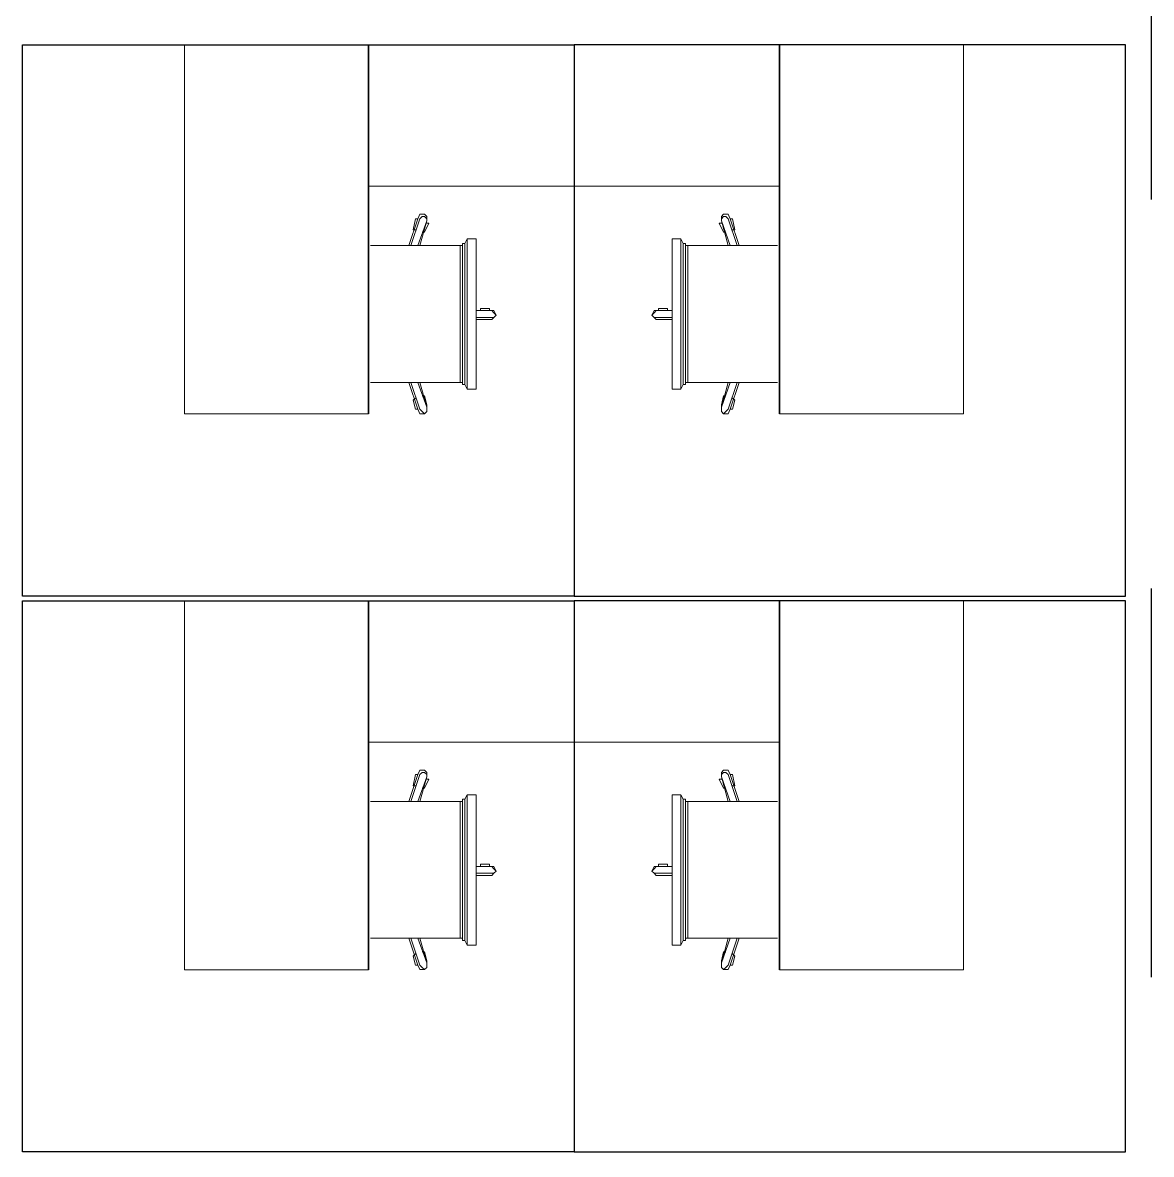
# Model space of a CAD drawing. Header units: millimetres. Extents: x 2148 to 2681, y 758 to 986.
# Drawn here: x 2606.157 to 2607.999, y 932.849 to 934.696 of the extents above; entities that cross this region are included whole.
import ezdxf

# ---------------------------------------------------------------- set-up
doc = ezdxf.new("R2010")
doc.units = ezdxf.units.MM
doc.linetypes.add('CENTER2', pattern=[28.575, 19.05, -3.175, 3.175, -3.175])
for name, color, linetype in [('at_Entity', 7, 'Continuous'), ('D', 1, 'Continuous'), ('S_GRID LINES', 252, 'Continuous')]:
    doc.layers.add(name, color=color, linetype=linetype)

msp = doc.modelspace()

# ---------------------------------------------------------------- linework, layer by layer
at = {"layer": 'at_Entity', "color": 0, "lineweight": 15}
for p, q in [((2606.4207811, 934.6601287, 0), (2607.0565577, 934.6601287, 0)), ((2606.4207811, 934.0574101, 0), (2606.4207811, 934.6601287, 0)), ((2606.4207811, 934.6601287, 0), (2607.0565577, 934.6601287, 0)), ((2606.4207811, 934.0574101, 0), (2606.4207811, 934.6601287, 0)), ((2607.6923344, 934.6601287, 0), (2607.0565577, 934.6601287, 0)), ((2607.6923344, 934.6601287, 0), (2607.0565577, 934.6601287, 0)), ((2607.6923344, 934.0574101, 0), (2607.6923344, 934.6601287, 0)), ((2607.6923344, 934.0574101, 0), (2607.6923344, 934.6601287, 0)), ((2606.7209001, 934.4295492, 0), (2607.0565577, 934.4295492, 0)), ((2606.7209001, 934.4295492, 0), (2607.0565577, 934.4295492, 0)), ((2607.3922153, 934.4295492, 0), (2607.0565577, 934.4295492, 0)), ((2607.3922153, 934.4295492, 0), (2607.0565577, 934.4295492, 0)), ((2606.7867804, 934.3323394, 0), (2606.8014204, 934.3762588, 0)), ((2606.7867804, 934.3323394, 0), (2606.8014204, 934.3762588, 0)), ((2606.8050803, 934.3762588, 0), (2606.7904403, 934.3323394, 0)), ((2606.8050803, 934.3762588, 0), (2606.7904403, 934.3323394, 0)), ((2606.7941001, 934.3579589, 0), (2606.79776, 934.3762588, 0)), ((2606.7941001, 934.3579589, 0), (2606.79776, 934.3762588, 0)), ((2606.79776, 934.3762588, 0), (2606.8014204, 934.3762588, 0)), ((2606.79776, 934.3762588, 0), (2606.8014204, 934.3762588, 0)), ((2606.8014204, 934.3762588, 0), (2606.8050803, 934.3835791, 0)), ((2606.8014204, 934.3762588, 0), (2606.8050803, 934.3835791, 0)), ((2606.8014204, 934.3323394, 0), (2606.8160604, 934.3725989, 0)), ((2606.8014204, 934.3323394, 0), (2606.8160604, 934.3725989, 0)), ((2606.8050803, 934.3835791, 0), (2606.8124, 934.3835791, 0)), ((2606.8050803, 934.3835791, 0), (2606.8124, 934.3835791, 0)), ((2606.8087401, 934.3799192, 0), (2606.8050803, 934.3762588, 0)), ((2606.8087401, 934.3799192, 0), (2606.8050803, 934.3762588, 0)), ((2606.8160604, 934.3725989, 0), (2606.8050803, 934.3323394, 0)), ((2606.8160604, 934.3725989, 0), (2606.8050803, 934.3323394, 0)), ((2606.8124, 934.3799192, 0), (2606.8087401, 934.3799192, 0)), ((2606.8124, 934.3799192, 0), (2606.8087401, 934.3799192, 0)), ((2606.8124, 934.3835791, 0), (2606.8160604, 934.3799192, 0)), ((2606.8124, 934.3835791, 0), (2606.8160604, 934.3799192, 0)), ((2606.8160604, 934.3762588, 0), (2606.8124, 934.3799192, 0)), ((2606.8160604, 934.3762588, 0), (2606.8124, 934.3799192, 0)), ((2606.8160604, 934.3799192, 0), (2606.8160604, 934.3725989, 0)), ((2606.8160604, 934.3799192, 0), (2606.8160604, 934.3725989, 0)), ((2606.8160604, 934.3725989, 0), (2606.8160604, 934.3762588, 0)), ((2606.8160604, 934.3725989, 0), (2606.8160604, 934.3762588, 0)), ((2607.3007155, 934.3835791, 0), (2607.297055, 934.3799192, 0)), ((2607.3007155, 934.3835791, 0), (2607.297055, 934.3799192, 0)), ((2607.297055, 934.3799192, 0), (2607.297055, 934.3725989, 0)), ((2607.297055, 934.3762588, 0), (2607.3007155, 934.3799192, 0)), ((2607.297055, 934.3799192, 0), (2607.297055, 934.3725989, 0)), ((2607.297055, 934.3762588, 0), (2607.3007155, 934.3799192, 0)), ((2607.297055, 934.3725989, 0), (2607.297055, 934.3762588, 0)), ((2607.297055, 934.3725989, 0), (2607.297055, 934.3762588, 0)), ((2607.311695, 934.3323394, 0), (2607.297055, 934.3725989, 0)), ((2607.297055, 934.3725989, 0), (2607.3080352, 934.3323394, 0)), ((2607.311695, 934.3323394, 0), (2607.297055, 934.3725989, 0)), ((2607.297055, 934.3725989, 0), (2607.3080352, 934.3323394, 0)), ((2607.3080352, 934.3835791, 0), (2607.3007155, 934.3835791, 0)), ((2607.3080352, 934.3835791, 0), (2607.3007155, 934.3835791, 0)), ((2607.3007155, 934.3799192, 0), (2607.3043754, 934.3799192, 0)), ((2607.3007155, 934.3799192, 0), (2607.3043754, 934.3799192, 0)), ((2607.3043754, 934.3799192, 0), (2607.3080352, 934.3762588, 0)), ((2607.3043754, 934.3799192, 0), (2607.3080352, 934.3762588, 0)), ((2607.311695, 934.3762588, 0), (2607.3080352, 934.3835791, 0)), ((2607.311695, 934.3762588, 0), (2607.3080352, 934.3835791, 0)), ((2607.3080352, 934.3762588, 0), (2607.3226752, 934.3323394, 0)), ((2607.3080352, 934.3762588, 0), (2607.3226752, 934.3323394, 0)), ((2607.326335, 934.3323394, 0), (2607.311695, 934.3762588, 0)), ((2607.3153555, 934.3762588, 0), (2607.311695, 934.3762588, 0)), ((2607.326335, 934.3323394, 0), (2607.311695, 934.3762588, 0)), ((2607.3153555, 934.3762588, 0), (2607.311695, 934.3762588, 0)), ((2607.3190154, 934.3579589, 0), (2607.3153555, 934.3762588, 0)), ((2607.3190154, 934.3579589, 0), (2607.3153555, 934.3762588, 0)), ((2606.79776, 934.3579589, 0), (2606.7941001, 934.3579589, 0)), ((2606.79776, 934.3579589, 0), (2606.7941001, 934.3579589, 0)), ((2606.8124, 934.3542991, 0), (2606.8087401, 934.3542991, 0)), ((2606.8124, 934.3542991, 0), (2606.8087401, 934.3542991, 0)), ((2606.8197203, 934.3689391, 0), (2606.8124, 934.3542991, 0)), ((2606.8197203, 934.3689391, 0), (2606.8124, 934.3542991, 0)), ((2606.8160604, 934.3689391, 0), (2606.8197203, 934.3689391, 0)), ((2606.8160604, 934.3689391, 0), (2606.8197203, 934.3689391, 0)), ((2607.297055, 934.3689391, 0), (2607.2933952, 934.3689391, 0)), ((2607.2933952, 934.3689391, 0), (2607.3007155, 934.3542991, 0)), ((2607.297055, 934.3689391, 0), (2607.2933952, 934.3689391, 0)), ((2607.2933952, 934.3689391, 0), (2607.3007155, 934.3542991, 0)), ((2607.3007155, 934.3542991, 0), (2607.3043754, 934.3542991, 0)), ((2607.3007155, 934.3542991, 0), (2607.3043754, 934.3542991, 0)), ((2607.3153555, 934.3579589, 0), (2607.3190154, 934.3579589, 0)), ((2607.3153555, 934.3579589, 0), (2607.3190154, 934.3579589, 0)), ((2606.7245606, 934.3323394, 0), (2606.87096, 934.3323394, 0)), ((2606.7245606, 934.3323394, 0), (2606.87096, 934.3323394, 0)), ((2606.87096, 934.1090796, 0), (2606.87096, 934.3323394, 0)), ((2606.87096, 934.3323394, 0), (2606.8746204, 934.3323394, 0)), ((2606.87096, 934.1090796, 0), (2606.87096, 934.3323394, 0)), ((2606.87096, 934.3323394, 0), (2606.8746204, 934.3323394, 0)), ((2606.8746204, 934.1054198, 0), (2606.8746204, 934.3359993, 0)), ((2606.8746204, 934.3359993, 0), (2606.8782803, 934.3359993, 0)), ((2606.8746204, 934.1054198, 0), (2606.8746204, 934.3359993, 0)), ((2606.8746204, 934.3359993, 0), (2606.8782803, 934.3359993, 0)), ((2606.8746204, 934.3323394, 0), (2606.8746204, 934.3286789, 0)), ((2606.8746204, 934.3323394, 0), (2606.8746204, 934.3286789, 0)), ((2606.8782803, 934.3359993, 0), (2606.8819401, 934.3433189, 0)), ((2606.8782803, 934.3359993, 0), (2606.8819401, 934.3433189, 0)), ((2606.8782803, 934.1054198, 0), (2606.8782803, 934.3359993, 0)), ((2606.8782803, 934.1054198, 0), (2606.8782803, 934.3359993, 0)), ((2606.8819401, 934.3433189, 0), (2606.8856, 934.3433189, 0)), ((2606.8819401, 934.0980994, 0), (2606.8819401, 934.3433189, 0)), ((2606.8819401, 934.3433189, 0), (2606.8856, 934.3433189, 0)), ((2606.8819401, 934.0980994, 0), (2606.8819401, 934.3433189, 0)), ((2606.8856, 934.3433189, 0), (2606.8892598, 934.3433189, 0)), ((2606.8856, 934.3433189, 0), (2606.8892598, 934.3433189, 0)), ((2606.8892598, 934.3433189, 0), (2606.8965801, 934.3433189, 0)), ((2606.8892598, 934.3433189, 0), (2606.8965801, 934.3433189, 0)), ((2606.8965801, 934.3433189, 0), (2606.8965801, 934.3359993, 0)), ((2606.8965801, 934.3433189, 0), (2606.8965801, 934.3359993, 0)), ((2606.8965801, 934.3359993, 0), (2606.8965801, 934.1054198, 0)), ((2606.8965801, 934.3359993, 0), (2606.8965801, 934.1054198, 0)), ((2607.2238557, 934.3433189, 0), (2607.2165354, 934.3433189, 0)), ((2607.2165354, 934.3433189, 0), (2607.2165354, 934.3359993, 0)), ((2607.2238557, 934.3433189, 0), (2607.2165354, 934.3433189, 0)), ((2607.2165354, 934.3433189, 0), (2607.2165354, 934.3359993, 0)), ((2607.2165354, 934.3359993, 0), (2607.2165354, 934.1054198, 0)), ((2607.2165354, 934.3359993, 0), (2607.2165354, 934.1054198, 0)), ((2607.2275155, 934.3433189, 0), (2607.2238557, 934.3433189, 0)), ((2607.2275155, 934.3433189, 0), (2607.2238557, 934.3433189, 0)), ((2607.2311754, 934.3433189, 0), (2607.2275155, 934.3433189, 0)), ((2607.2311754, 934.3433189, 0), (2607.2275155, 934.3433189, 0)), ((2607.2348352, 934.3359993, 0), (2607.2311754, 934.3433189, 0)), ((2607.2311754, 934.0980994, 0), (2607.2311754, 934.3433189, 0)), ((2607.2348352, 934.3359993, 0), (2607.2311754, 934.3433189, 0)), ((2607.2311754, 934.0980994, 0), (2607.2311754, 934.3433189, 0)), ((2607.2348352, 934.1054198, 0), (2607.2348352, 934.3359993, 0)), ((2607.2384951, 934.3359993, 0), (2607.2348352, 934.3359993, 0)), ((2607.2348352, 934.1054198, 0), (2607.2348352, 934.3359993, 0)), ((2607.2384951, 934.3359993, 0), (2607.2348352, 934.3359993, 0)), ((2607.2384951, 934.1054198, 0), (2607.2384951, 934.3359993, 0)), ((2607.2384951, 934.1054198, 0), (2607.2384951, 934.3359993, 0)), ((2607.2421555, 934.3323394, 0), (2607.2384951, 934.3323394, 0)), ((2607.2384951, 934.3323394, 0), (2607.2384951, 934.3286789, 0)), ((2607.2421555, 934.3323394, 0), (2607.2384951, 934.3323394, 0)), ((2607.2384951, 934.3323394, 0), (2607.2384951, 934.3286789, 0)), ((2607.2421555, 934.1090796, 0), (2607.2421555, 934.3323394, 0)), ((2607.3885549, 934.3323394, 0), (2607.2421555, 934.3323394, 0)), ((2607.2421555, 934.1090796, 0), (2607.2421555, 934.3323394, 0)), ((2607.3885549, 934.3323394, 0), (2607.2421555, 934.3323394, 0)), ((2606.8965801, 934.2261996, 0), (2606.9222003, 934.2261996, 0)), ((2606.9222003, 934.2261996, 0), (2606.8965801, 934.2261996, 0)), ((2606.8965801, 934.2261996, 0), (2606.9222003, 934.2261996, 0)), ((2606.9222003, 934.2261996, 0), (2606.8965801, 934.2261996, 0)), ((2606.9038998, 934.2261996, 0), (2606.9038998, 934.2298594, 0)), ((2606.9038998, 934.2298594, 0), (2606.9185398, 934.2298594, 0)), ((2606.9038998, 934.2261996, 0), (2606.9038998, 934.2298594, 0)), ((2606.9038998, 934.2298594, 0), (2606.9185398, 934.2298594, 0)), ((2606.9185398, 934.2298594, 0), (2606.9185398, 934.2261996, 0)), ((2606.9185398, 934.2298594, 0), (2606.9185398, 934.2261996, 0)), ((2606.9258601, 934.2225391, 0), (2606.9222003, 934.2261996, 0)), ((2606.9222003, 934.2261996, 0), (2606.9258601, 934.2261996, 0)), ((2606.9258601, 934.2225391, 0), (2606.9222003, 934.2261996, 0)), ((2606.9222003, 934.2261996, 0), (2606.9258601, 934.2261996, 0)), ((2606.9258601, 934.2261996, 0), (2606.92952, 934.2188793, 0)), ((2606.9258601, 934.2261996, 0), (2606.92952, 934.2188793, 0)), ((2606.92952, 934.2188793, 0), (2606.9258601, 934.2225391, 0)), ((2606.92952, 934.2188793, 0), (2606.9258601, 934.2225391, 0)), ((2607.1872554, 934.2261996, 0), (2607.1835955, 934.2188793, 0)), ((2607.1872554, 934.2261996, 0), (2607.1835955, 934.2188793, 0)), ((2607.1835955, 934.2188793, 0), (2607.1872554, 934.2225391, 0)), ((2607.1835955, 934.2188793, 0), (2607.1872554, 934.2225391, 0)), ((2607.1872554, 934.2225391, 0), (2607.1909152, 934.2261996, 0)), ((2607.1909152, 934.2261996, 0), (2607.1872554, 934.2261996, 0)), ((2607.1872554, 934.2225391, 0), (2607.1909152, 934.2261996, 0)), ((2607.1909152, 934.2261996, 0), (2607.1872554, 934.2261996, 0)), ((2607.2165354, 934.2261996, 0), (2607.1909152, 934.2261996, 0)), ((2607.1909152, 934.2261996, 0), (2607.2165354, 934.2261996, 0)), ((2607.2165354, 934.2261996, 0), (2607.1909152, 934.2261996, 0)), ((2607.1909152, 934.2261996, 0), (2607.2165354, 934.2261996, 0)), ((2607.2092157, 934.2298594, 0), (2607.1945757, 934.2298594, 0)), ((2607.1945757, 934.2298594, 0), (2607.1945757, 934.2261996, 0)), ((2607.2092157, 934.2298594, 0), (2607.1945757, 934.2298594, 0)), ((2607.1945757, 934.2298594, 0), (2607.1945757, 934.2261996, 0)), ((2607.2092157, 934.2261996, 0), (2607.2092157, 934.2298594, 0)), ((2607.2092157, 934.2261996, 0), (2607.2092157, 934.2298594, 0)), ((2606.9222003, 934.2152194, 0), (2606.8965801, 934.2152194, 0)), ((2606.9222003, 934.2152194, 0), (2606.8965801, 934.2152194, 0)), ((2606.9222003, 934.2115596, 0), (2606.8965801, 934.2115596, 0)), ((2606.9222003, 934.2115596, 0), (2606.8965801, 934.2115596, 0)), ((2606.9185398, 934.2115596, 0), (2606.9038998, 934.2115596, 0)), ((2606.9185398, 934.2115596, 0), (2606.9038998, 934.2115596, 0)), ((2606.9222003, 934.2152194, 0), (2606.9258601, 934.2152194, 0)), ((2606.9258601, 934.2152194, 0), (2606.9222003, 934.2115596, 0)), ((2606.9222003, 934.2152194, 0), (2606.9258601, 934.2152194, 0)), ((2606.9258601, 934.2152194, 0), (2606.9222003, 934.2115596, 0)), ((2606.9258601, 934.2152194, 0), (2606.92952, 934.2188793, 0)), ((2606.92952, 934.2188793, 0), (2606.9258601, 934.2152194, 0)), ((2606.9258601, 934.2152194, 0), (2606.92952, 934.2188793, 0)), ((2606.92952, 934.2188793, 0), (2606.9258601, 934.2152194, 0)), ((2607.1872554, 934.2152194, 0), (2607.1835955, 934.2188793, 0)), ((2607.1835955, 934.2188793, 0), (2607.1872554, 934.2152194, 0)), ((2607.1872554, 934.2152194, 0), (2607.1835955, 934.2188793, 0)), ((2607.1835955, 934.2188793, 0), (2607.1872554, 934.2152194, 0)), ((2607.1909152, 934.2152194, 0), (2607.1872554, 934.2152194, 0)), ((2607.1872554, 934.2152194, 0), (2607.1909152, 934.2115596, 0)), ((2607.1909152, 934.2152194, 0), (2607.1872554, 934.2152194, 0)), ((2607.1872554, 934.2152194, 0), (2607.1909152, 934.2115596, 0)), ((2607.1909152, 934.2152194, 0), (2607.2165354, 934.2152194, 0)), ((2607.1909152, 934.2152194, 0), (2607.2165354, 934.2152194, 0)), ((2607.1909152, 934.2115596, 0), (2607.2165354, 934.2115596, 0)), ((2607.1909152, 934.2115596, 0), (2607.2165354, 934.2115596, 0)), ((2607.1945757, 934.2115596, 0), (2607.2092157, 934.2115596, 0)), ((2607.1945757, 934.2115596, 0), (2607.2092157, 934.2115596, 0)), ((2606.8746204, 934.1127394, 0), (2606.8746204, 934.1090796, 0)), ((2606.8746204, 934.1127394, 0), (2606.8746204, 934.1090796, 0)), ((2607.2384951, 934.1127394, 0), (2607.2384951, 934.1090796, 0)), ((2607.2384951, 934.1127394, 0), (2607.2384951, 934.1090796, 0)), ((2606.87096, 934.1090796, 0), (2606.7245606, 934.1090796, 0)), ((2606.87096, 934.1090796, 0), (2606.7245606, 934.1090796, 0)), ((2606.8014204, 934.0651596, 0), (2606.7867804, 934.1090796, 0)), ((2606.8014204, 934.0651596, 0), (2606.7867804, 934.1090796, 0)), ((2606.8050803, 934.0651596, 0), (2606.7904403, 934.1090796, 0)), ((2606.8050803, 934.0651596, 0), (2606.7904403, 934.1090796, 0)), ((2606.8014204, 934.1090796, 0), (2606.8160604, 934.0688195, 0)), ((2606.8014204, 934.1090796, 0), (2606.8160604, 934.0688195, 0)), ((2606.8160604, 934.0688195, 0), (2606.8050803, 934.1090796, 0)), ((2606.8160604, 934.0688195, 0), (2606.8050803, 934.1090796, 0)), ((2606.8746204, 934.1090796, 0), (2606.87096, 934.1090796, 0)), ((2606.8746204, 934.1090796, 0), (2606.87096, 934.1090796, 0)), ((2606.8782803, 934.1054198, 0), (2606.8746204, 934.1054198, 0)), ((2606.8782803, 934.1054198, 0), (2606.8746204, 934.1054198, 0)), ((2606.8819401, 934.0980994, 0), (2606.8782803, 934.1054198, 0)), ((2606.8819401, 934.0980994, 0), (2606.8782803, 934.1054198, 0)), ((2606.8856, 934.0980994, 0), (2606.8819401, 934.0980994, 0)), ((2606.8856, 934.0980994, 0), (2606.8819401, 934.0980994, 0)), ((2606.8856, 934.0980994, 0), (2606.8892598, 934.0980994, 0)), ((2606.8856, 934.0980994, 0), (2606.8892598, 934.0980994, 0)), ((2606.8965801, 934.0980994, 0), (2606.8892598, 934.0980994, 0)), ((2606.8965801, 934.0980994, 0), (2606.8892598, 934.0980994, 0)), ((2606.8965801, 934.1054198, 0), (2606.8965801, 934.0980994, 0)), ((2606.8965801, 934.1054198, 0), (2606.8965801, 934.0980994, 0)), ((2607.2165354, 934.1054198, 0), (2607.2165354, 934.0980994, 0)), ((2607.2165354, 934.1054198, 0), (2607.2165354, 934.0980994, 0)), ((2607.2165354, 934.0980994, 0), (2607.2238557, 934.0980994, 0)), ((2607.2165354, 934.0980994, 0), (2607.2238557, 934.0980994, 0)), ((2607.2275155, 934.0980994, 0), (2607.2238557, 934.0980994, 0)), ((2607.2275155, 934.0980994, 0), (2607.2238557, 934.0980994, 0)), ((2607.2275155, 934.0980994, 0), (2607.2311754, 934.0980994, 0)), ((2607.2275155, 934.0980994, 0), (2607.2311754, 934.0980994, 0)), ((2607.2311754, 934.0980994, 0), (2607.2348352, 934.1054198, 0)), ((2607.2311754, 934.0980994, 0), (2607.2348352, 934.1054198, 0)), ((2607.2348352, 934.1054198, 0), (2607.2384951, 934.1054198, 0)), ((2607.2348352, 934.1054198, 0), (2607.2384951, 934.1054198, 0)), ((2607.2384951, 934.1090796, 0), (2607.2421555, 934.1090796, 0)), ((2607.2384951, 934.1090796, 0), (2607.2421555, 934.1090796, 0)), ((2607.2421555, 934.1090796, 0), (2607.3885549, 934.1090796, 0)), ((2607.2421555, 934.1090796, 0), (2607.3885549, 934.1090796, 0)), ((2607.311695, 934.1090796, 0), (2607.297055, 934.0688195, 0)), ((2607.297055, 934.0688195, 0), (2607.3080352, 934.1090796, 0)), ((2607.311695, 934.1090796, 0), (2607.297055, 934.0688195, 0)), ((2607.297055, 934.0688195, 0), (2607.3080352, 934.1090796, 0)), ((2607.3080352, 934.0651596, 0), (2607.3226752, 934.1090796, 0)), ((2607.3080352, 934.0651596, 0), (2607.3226752, 934.1090796, 0)), ((2607.311695, 934.0651596, 0), (2607.326335, 934.1090796, 0)), ((2607.311695, 934.0651596, 0), (2607.326335, 934.1090796, 0)), ((2606.7941001, 934.0797996, 0), (2606.79776, 934.0834595, 0)), ((2606.7941001, 934.0797996, 0), (2606.79776, 934.0834595, 0)), ((2606.79776, 934.0651596, 0), (2606.7941001, 934.0797996, 0)), ((2606.79776, 934.0651596, 0), (2606.7941001, 934.0797996, 0)), ((2606.8087401, 934.0871193, 0), (2606.8124, 934.0871193, 0)), ((2606.8087401, 934.0871193, 0), (2606.8124, 934.0871193, 0)), ((2606.8124, 934.0871193, 0), (2606.8160604, 934.0724793, 0)), ((2606.8124, 934.0871193, 0), (2606.8160604, 934.0724793, 0)), ((2607.3007155, 934.0871193, 0), (2607.297055, 934.0724793, 0)), ((2607.3007155, 934.0871193, 0), (2607.297055, 934.0724793, 0)), ((2607.3043754, 934.0871193, 0), (2607.3007155, 934.0871193, 0)), ((2607.3043754, 934.0871193, 0), (2607.3007155, 934.0871193, 0)), ((2607.3190154, 934.0797996, 0), (2607.3153555, 934.0834595, 0)), ((2607.3190154, 934.0797996, 0), (2607.3153555, 934.0834595, 0)), ((2607.3153555, 934.0651596, 0), (2607.3190154, 934.0797996, 0)), ((2607.3153555, 934.0651596, 0), (2607.3190154, 934.0797996, 0)), ((2606.4207811, 934.0574101, 0), (2606.7209001, 934.0574101, 0)), ((2606.4207811, 934.0574101, 0), (2606.7209001, 934.0574101, 0)), ((2606.8014204, 934.0651596, 0), (2606.79776, 934.0651596, 0)), ((2606.8014204, 934.0651596, 0), (2606.79776, 934.0651596, 0)), ((2606.8050803, 934.0578399, 0), (2606.8014204, 934.0651596, 0)), ((2606.8050803, 934.0578399, 0), (2606.8014204, 934.0651596, 0)), ((2606.8087401, 934.0614998, 0), (2606.8050803, 934.0651596, 0)), ((2606.8087401, 934.0614998, 0), (2606.8050803, 934.0651596, 0)), ((2606.8124, 934.0578399, 0), (2606.8050803, 934.0578399, 0)), ((2606.8124, 934.0578399, 0), (2606.8050803, 934.0578399, 0)), ((2606.8124, 934.0578399, 0), (2606.8087401, 934.0614998, 0)), ((2606.8124, 934.0578399, 0), (2606.8087401, 934.0614998, 0)), ((2606.8160604, 934.0614998, 0), (2606.8124, 934.0578399, 0)), ((2606.8160604, 934.0614998, 0), (2606.8124, 934.0578399, 0)), ((2606.8160604, 934.0614998, 0), (2606.8124, 934.0578399, 0)), ((2606.8160604, 934.0614998, 0), (2606.8124, 934.0578399, 0)), ((2606.8160604, 934.0724793, 0), (2606.8160604, 934.0688195, 0)), ((2606.8160604, 934.0724793, 0), (2606.8160604, 934.0688195, 0)), ((2606.8160604, 934.0688195, 0), (2606.8160604, 934.0614998, 0)), ((2606.8160604, 934.0688195, 0), (2606.8160604, 934.0614998, 0)), ((2606.8160604, 934.0651596, 0), (2606.8160604, 934.0614998, 0)), ((2606.8160604, 934.0651596, 0), (2606.8160604, 934.0614998, 0)), ((2607.297055, 934.0724793, 0), (2607.297055, 934.0688195, 0)), ((2607.297055, 934.0724793, 0), (2607.297055, 934.0688195, 0)), ((2607.297055, 934.0688195, 0), (2607.297055, 934.0614998, 0)), ((2607.297055, 934.0688195, 0), (2607.297055, 934.0614998, 0)), ((2607.297055, 934.0651596, 0), (2607.297055, 934.0614998, 0)), ((2607.297055, 934.0651596, 0), (2607.297055, 934.0614998, 0)), ((2607.297055, 934.0614998, 0), (2607.3007155, 934.0578399, 0)), ((2607.297055, 934.0614998, 0), (2607.3007155, 934.0578399, 0)), ((2607.297055, 934.0614998, 0), (2607.3007155, 934.0578399, 0)), ((2607.297055, 934.0614998, 0), (2607.3007155, 934.0578399, 0)), ((2607.3007155, 934.0578399, 0), (2607.3043754, 934.0614998, 0)), ((2607.3007155, 934.0578399, 0), (2607.3043754, 934.0614998, 0)), ((2607.3007155, 934.0578399, 0), (2607.3080352, 934.0578399, 0)), ((2607.3007155, 934.0578399, 0), (2607.3080352, 934.0578399, 0)), ((2607.3043754, 934.0614998, 0), (2607.3080352, 934.0651596, 0)), ((2607.3043754, 934.0614998, 0), (2607.3080352, 934.0651596, 0)), ((2607.3080352, 934.0578399, 0), (2607.311695, 934.0651596, 0)), ((2607.3080352, 934.0578399, 0), (2607.311695, 934.0651596, 0)), ((2607.311695, 934.0651596, 0), (2607.3153555, 934.0651596, 0)), ((2607.311695, 934.0651596, 0), (2607.3153555, 934.0651596, 0)), ((2607.6923344, 934.0574101, 0), (2607.3922153, 934.0574101, 0)), ((2607.6923344, 934.0574101, 0), (2607.3922153, 934.0574101, 0)), ((2606.4207811, 933.7523971, 0), (2607.0565577, 933.7523971, 0)), ((2606.4207811, 933.1496784, 0), (2606.4207811, 933.7523971, 0)), ((2606.4207811, 933.7523971, 0), (2607.0565577, 933.7523971, 0)), ((2606.4207811, 933.1496784, 0), (2606.4207811, 933.7523971, 0)), ((2607.0565577, 933.5218176, 0), (2607.0565577, 933.7523971, 0)), ((2607.6923344, 933.7523971, 0), (2607.0565577, 933.7523971, 0)), ((2607.0565577, 933.5218176, 0), (2607.0565577, 933.7523971, 0)), ((2607.0565577, 933.5218176, 0), (2607.0565577, 933.7523971, 0)), ((2607.6923344, 933.7523971, 0), (2607.0565577, 933.7523971, 0)), ((2607.0565577, 933.5218176, 0), (2607.0565577, 933.7523971, 0)), ((2607.6923344, 933.1496784, 0), (2607.6923344, 933.7523971, 0)), ((2607.6923344, 933.1496784, 0), (2607.6923344, 933.7523971, 0)), ((2606.7209001, 933.5218176, 0), (2607.0565577, 933.5218176, 0)), ((2606.7209001, 933.5218176, 0), (2607.0565577, 933.5218176, 0)), ((2607.3922153, 933.5218176, 0), (2607.0565577, 933.5218176, 0)), ((2607.3922153, 933.5218176, 0), (2607.0565577, 933.5218176, 0)), ((2606.7867804, 933.4246077, 0), (2606.8014204, 933.4685271, 0)), ((2606.7867804, 933.4246077, 0), (2606.8014204, 933.4685271, 0)), ((2606.8050803, 933.4685271, 0), (2606.7904403, 933.4246077, 0)), ((2606.8050803, 933.4685271, 0), (2606.7904403, 933.4246077, 0)), ((2606.7941001, 933.4502273, 0), (2606.79776, 933.4685271, 0)), ((2606.7941001, 933.4502273, 0), (2606.79776, 933.4685271, 0)), ((2606.79776, 933.4685271, 0), (2606.8014204, 933.4685271, 0)), ((2606.79776, 933.4685271, 0), (2606.8014204, 933.4685271, 0)), ((2606.8014204, 933.4685271, 0), (2606.8050803, 933.4758474, 0)), ((2606.8014204, 933.4685271, 0), (2606.8050803, 933.4758474, 0)), ((2606.8014204, 933.4246077, 0), (2606.8160604, 933.4648673, 0)), ((2606.8014204, 933.4246077, 0), (2606.8160604, 933.4648673, 0)), ((2606.8050803, 933.4758474, 0), (2606.8124, 933.4758474, 0)), ((2606.8050803, 933.4758474, 0), (2606.8124, 933.4758474, 0)), ((2606.8087401, 933.4721876, 0), (2606.8050803, 933.4685271, 0)), ((2606.8087401, 933.4721876, 0), (2606.8050803, 933.4685271, 0)), ((2606.8160604, 933.4648673, 0), (2606.8050803, 933.4246077, 0)), ((2606.8160604, 933.4648673, 0), (2606.8050803, 933.4246077, 0)), ((2606.8124, 933.4721876, 0), (2606.8087401, 933.4721876, 0)), ((2606.8124, 933.4721876, 0), (2606.8087401, 933.4721876, 0)), ((2606.8124, 933.4758474, 0), (2606.8160604, 933.4721876, 0)), ((2606.8124, 933.4758474, 0), (2606.8160604, 933.4721876, 0)), ((2606.8160604, 933.4685271, 0), (2606.8124, 933.4721876, 0)), ((2606.8160604, 933.4685271, 0), (2606.8124, 933.4721876, 0)), ((2606.8160604, 933.4721876, 0), (2606.8160604, 933.4648673, 0)), ((2606.8160604, 933.4721876, 0), (2606.8160604, 933.4648673, 0)), ((2606.8160604, 933.4648673, 0), (2606.8160604, 933.4685271, 0)), ((2606.8160604, 933.4648673, 0), (2606.8160604, 933.4685271, 0)), ((2607.3007155, 933.4758474, 0), (2607.297055, 933.4721876, 0)), ((2607.3007155, 933.4758474, 0), (2607.297055, 933.4721876, 0)), ((2607.297055, 933.4721876, 0), (2607.297055, 933.4648673, 0)), ((2607.297055, 933.4685271, 0), (2607.3007155, 933.4721876, 0)), ((2607.297055, 933.4721876, 0), (2607.297055, 933.4648673, 0)), ((2607.297055, 933.4685271, 0), (2607.3007155, 933.4721876, 0)), ((2607.297055, 933.4648673, 0), (2607.297055, 933.4685271, 0)), ((2607.297055, 933.4648673, 0), (2607.297055, 933.4685271, 0)), ((2607.311695, 933.4246077, 0), (2607.297055, 933.4648673, 0)), ((2607.297055, 933.4648673, 0), (2607.3080352, 933.4246077, 0)), ((2607.311695, 933.4246077, 0), (2607.297055, 933.4648673, 0)), ((2607.297055, 933.4648673, 0), (2607.3080352, 933.4246077, 0)), ((2607.3080352, 933.4758474, 0), (2607.3007155, 933.4758474, 0)), ((2607.3080352, 933.4758474, 0), (2607.3007155, 933.4758474, 0)), ((2607.3007155, 933.4721876, 0), (2607.3043754, 933.4721876, 0)), ((2607.3007155, 933.4721876, 0), (2607.3043754, 933.4721876, 0)), ((2607.3043754, 933.4721876, 0), (2607.3080352, 933.4685271, 0)), ((2607.3043754, 933.4721876, 0), (2607.3080352, 933.4685271, 0)), ((2607.311695, 933.4685271, 0), (2607.3080352, 933.4758474, 0)), ((2607.311695, 933.4685271, 0), (2607.3080352, 933.4758474, 0)), ((2607.3080352, 933.4685271, 0), (2607.3226752, 933.4246077, 0)), ((2607.3080352, 933.4685271, 0), (2607.3226752, 933.4246077, 0)), ((2607.326335, 933.4246077, 0), (2607.311695, 933.4685271, 0)), ((2607.3153555, 933.4685271, 0), (2607.311695, 933.4685271, 0)), ((2607.326335, 933.4246077, 0), (2607.311695, 933.4685271, 0)), ((2607.3153555, 933.4685271, 0), (2607.311695, 933.4685271, 0)), ((2607.3190154, 933.4502273, 0), (2607.3153555, 933.4685271, 0)), ((2607.3190154, 933.4502273, 0), (2607.3153555, 933.4685271, 0)), ((2606.79776, 933.4502273, 0), (2606.7941001, 933.4502273, 0)), ((2606.79776, 933.4502273, 0), (2606.7941001, 933.4502273, 0)), ((2606.8124, 933.4465674, 0), (2606.8087401, 933.4465674, 0)), ((2606.8124, 933.4465674, 0), (2606.8087401, 933.4465674, 0)), ((2606.8197203, 933.4612074, 0), (2606.8124, 933.4465674, 0)), ((2606.8197203, 933.4612074, 0), (2606.8124, 933.4465674, 0)), ((2606.8160604, 933.4612074, 0), (2606.8197203, 933.4612074, 0)), ((2606.8160604, 933.4612074, 0), (2606.8197203, 933.4612074, 0)), ((2607.297055, 933.4612074, 0), (2607.2933952, 933.4612074, 0)), ((2607.2933952, 933.4612074, 0), (2607.3007155, 933.4465674, 0)), ((2607.297055, 933.4612074, 0), (2607.2933952, 933.4612074, 0)), ((2607.2933952, 933.4612074, 0), (2607.3007155, 933.4465674, 0)), ((2607.3007155, 933.4465674, 0), (2607.3043754, 933.4465674, 0)), ((2607.3007155, 933.4465674, 0), (2607.3043754, 933.4465674, 0)), ((2607.3153555, 933.4502273, 0), (2607.3190154, 933.4502273, 0)), ((2607.3153555, 933.4502273, 0), (2607.3190154, 933.4502273, 0)), ((2606.8746204, 933.1976881, 0), (2606.8746204, 933.4282676, 0)), ((2606.8746204, 933.4282676, 0), (2606.8782803, 933.4282676, 0)), ((2606.8746204, 933.1976881, 0), (2606.8746204, 933.4282676, 0)), ((2606.8746204, 933.4282676, 0), (2606.8782803, 933.4282676, 0)), ((2606.8782803, 933.4282676, 0), (2606.8819401, 933.4355873, 0)), ((2606.8782803, 933.4282676, 0), (2606.8819401, 933.4355873, 0)), ((2606.8782803, 933.1976881, 0), (2606.8782803, 933.4282676, 0)), ((2606.8782803, 933.1976881, 0), (2606.8782803, 933.4282676, 0)), ((2606.8819401, 933.4355873, 0), (2606.8856, 933.4355873, 0)), ((2606.8819401, 933.1903678, 0), (2606.8819401, 933.4355873, 0)), ((2606.8819401, 933.4355873, 0), (2606.8856, 933.4355873, 0)), ((2606.8819401, 933.1903678, 0), (2606.8819401, 933.4355873, 0)), ((2606.8856, 933.4355873, 0), (2606.8892598, 933.4355873, 0)), ((2606.8856, 933.4355873, 0), (2606.8892598, 933.4355873, 0)), ((2606.8892598, 933.4355873, 0), (2606.8965801, 933.4355873, 0)), ((2606.8892598, 933.4355873, 0), (2606.8965801, 933.4355873, 0)), ((2606.8965801, 933.4355873, 0), (2606.8965801, 933.4282676, 0)), ((2606.8965801, 933.4355873, 0), (2606.8965801, 933.4282676, 0)), ((2606.8965801, 933.4282676, 0), (2606.8965801, 933.1976881, 0)), ((2606.8965801, 933.4282676, 0), (2606.8965801, 933.1976881, 0)), ((2607.2238557, 933.4355873, 0), (2607.2165354, 933.4355873, 0)), ((2607.2165354, 933.4355873, 0), (2607.2165354, 933.4282676, 0)), ((2607.2238557, 933.4355873, 0), (2607.2165354, 933.4355873, 0)), ((2607.2165354, 933.4355873, 0), (2607.2165354, 933.4282676, 0)), ((2607.2165354, 933.4282676, 0), (2607.2165354, 933.1976881, 0)), ((2607.2165354, 933.4282676, 0), (2607.2165354, 933.1976881, 0)), ((2607.2275155, 933.4355873, 0), (2607.2238557, 933.4355873, 0)), ((2607.2275155, 933.4355873, 0), (2607.2238557, 933.4355873, 0)), ((2607.2311754, 933.4355873, 0), (2607.2275155, 933.4355873, 0)), ((2607.2311754, 933.4355873, 0), (2607.2275155, 933.4355873, 0)), ((2607.2348352, 933.4282676, 0), (2607.2311754, 933.4355873, 0)), ((2607.2311754, 933.1903678, 0), (2607.2311754, 933.4355873, 0)), ((2607.2348352, 933.4282676, 0), (2607.2311754, 933.4355873, 0)), ((2607.2311754, 933.1903678, 0), (2607.2311754, 933.4355873, 0)), ((2607.2348352, 933.1976881, 0), (2607.2348352, 933.4282676, 0)), ((2607.2384951, 933.4282676, 0), (2607.2348352, 933.4282676, 0)), ((2607.2348352, 933.1976881, 0), (2607.2348352, 933.4282676, 0)), ((2607.2384951, 933.4282676, 0), (2607.2348352, 933.4282676, 0)), ((2607.2384951, 933.1976881, 0), (2607.2384951, 933.4282676, 0)), ((2607.2384951, 933.1976881, 0), (2607.2384951, 933.4282676, 0)), ((2606.7245606, 933.4246077, 0), (2606.87096, 933.4246077, 0)), ((2606.7245606, 933.4246077, 0), (2606.87096, 933.4246077, 0)), ((2606.87096, 933.2013479, 0), (2606.87096, 933.4246077, 0)), ((2606.87096, 933.4246077, 0), (2606.8746204, 933.4246077, 0)), ((2606.87096, 933.2013479, 0), (2606.87096, 933.4246077, 0)), ((2606.87096, 933.4246077, 0), (2606.8746204, 933.4246077, 0)), ((2606.8746204, 933.4246077, 0), (2606.8746204, 933.4209473, 0)), ((2606.8746204, 933.4246077, 0), (2606.8746204, 933.4209473, 0)), ((2607.2421555, 933.4246077, 0), (2607.2384951, 933.4246077, 0)), ((2607.2384951, 933.4246077, 0), (2607.2384951, 933.4209473, 0)), ((2607.2421555, 933.4246077, 0), (2607.2384951, 933.4246077, 0)), ((2607.2384951, 933.4246077, 0), (2607.2384951, 933.4209473, 0)), ((2607.2421555, 933.2013479, 0), (2607.2421555, 933.4246077, 0)), ((2607.3885549, 933.4246077, 0), (2607.2421555, 933.4246077, 0)), ((2607.2421555, 933.2013479, 0), (2607.2421555, 933.4246077, 0)), ((2607.3885549, 933.4246077, 0), (2607.2421555, 933.4246077, 0)), ((2606.8965801, 933.3184679, 0), (2606.9222003, 933.3184679, 0)), ((2606.9222003, 933.3184679, 0), (2606.8965801, 933.3184679, 0)), ((2606.8965801, 933.3184679, 0), (2606.9222003, 933.3184679, 0)), ((2606.9222003, 933.3184679, 0), (2606.8965801, 933.3184679, 0)), ((2606.9038998, 933.3184679, 0), (2606.9038998, 933.3221277, 0)), ((2606.9038998, 933.3221277, 0), (2606.9185398, 933.3221277, 0)), ((2606.9038998, 933.3184679, 0), (2606.9038998, 933.3221277, 0)), ((2606.9038998, 933.3221277, 0), (2606.9185398, 933.3221277, 0)), ((2606.9185398, 933.3221277, 0), (2606.9185398, 933.3184679, 0)), ((2606.9185398, 933.3221277, 0), (2606.9185398, 933.3184679, 0)), ((2606.9258601, 933.3148074, 0), (2606.9222003, 933.3184679, 0)), ((2606.9222003, 933.3184679, 0), (2606.9258601, 933.3184679, 0)), ((2606.9258601, 933.3148074, 0), (2606.9222003, 933.3184679, 0)), ((2606.9222003, 933.3184679, 0), (2606.9258601, 933.3184679, 0)), ((2606.9258601, 933.3184679, 0), (2606.92952, 933.3111476, 0)), ((2606.9258601, 933.3184679, 0), (2606.92952, 933.3111476, 0)), ((2607.1872554, 933.3184679, 0), (2607.1835955, 933.3111476, 0)), ((2607.1872554, 933.3184679, 0), (2607.1835955, 933.3111476, 0)), ((2607.1872554, 933.3148074, 0), (2607.1909152, 933.3184679, 0)), ((2607.1909152, 933.3184679, 0), (2607.1872554, 933.3184679, 0)), ((2607.1872554, 933.3148074, 0), (2607.1909152, 933.3184679, 0)), ((2607.1909152, 933.3184679, 0), (2607.1872554, 933.3184679, 0)), ((2607.2165354, 933.3184679, 0), (2607.1909152, 933.3184679, 0)), ((2607.1909152, 933.3184679, 0), (2607.2165354, 933.3184679, 0)), ((2607.2165354, 933.3184679, 0), (2607.1909152, 933.3184679, 0)), ((2607.1909152, 933.3184679, 0), (2607.2165354, 933.3184679, 0)), ((2607.2092157, 933.3221277, 0), (2607.1945757, 933.3221277, 0)), ((2607.1945757, 933.3221277, 0), (2607.1945757, 933.3184679, 0)), ((2607.2092157, 933.3221277, 0), (2607.1945757, 933.3221277, 0)), ((2607.1945757, 933.3221277, 0), (2607.1945757, 933.3184679, 0)), ((2607.2092157, 933.3184679, 0), (2607.2092157, 933.3221277, 0)), ((2607.2092157, 933.3184679, 0), (2607.2092157, 933.3221277, 0)), ((2606.9222003, 933.3074877, 0), (2606.8965801, 933.3074877, 0)), ((2606.9222003, 933.3074877, 0), (2606.8965801, 933.3074877, 0)), ((2606.9222003, 933.3038279, 0), (2606.8965801, 933.3038279, 0)), ((2606.9222003, 933.3038279, 0), (2606.8965801, 933.3038279, 0)), ((2606.9185398, 933.3038279, 0), (2606.9038998, 933.3038279, 0)), ((2606.9185398, 933.3038279, 0), (2606.9038998, 933.3038279, 0)), ((2606.9222003, 933.3074877, 0), (2606.9258601, 933.3074877, 0)), ((2606.9258601, 933.3074877, 0), (2606.9222003, 933.3038279, 0)), ((2606.9222003, 933.3074877, 0), (2606.9258601, 933.3074877, 0)), ((2606.9258601, 933.3074877, 0), (2606.9222003, 933.3038279, 0)), ((2606.92952, 933.3111476, 0), (2606.9258601, 933.3148074, 0)), ((2606.92952, 933.3111476, 0), (2606.9258601, 933.3148074, 0)), ((2606.9258601, 933.3074877, 0), (2606.92952, 933.3111476, 0)), ((2606.92952, 933.3111476, 0), (2606.9258601, 933.3074877, 0)), ((2606.9258601, 933.3074877, 0), (2606.92952, 933.3111476, 0)), ((2606.92952, 933.3111476, 0), (2606.9258601, 933.3074877, 0)), ((2607.1835955, 933.3111476, 0), (2607.1872554, 933.3148074, 0)), ((2607.1835955, 933.3111476, 0), (2607.1872554, 933.3148074, 0)), ((2607.1872554, 933.3074877, 0), (2607.1835955, 933.3111476, 0)), ((2607.1835955, 933.3111476, 0), (2607.1872554, 933.3074877, 0)), ((2607.1872554, 933.3074877, 0), (2607.1835955, 933.3111476, 0)), ((2607.1835955, 933.3111476, 0), (2607.1872554, 933.3074877, 0)), ((2607.1909152, 933.3074877, 0), (2607.1872554, 933.3074877, 0)), ((2607.1872554, 933.3074877, 0), (2607.1909152, 933.3038279, 0)), ((2607.1909152, 933.3074877, 0), (2607.1872554, 933.3074877, 0)), ((2607.1872554, 933.3074877, 0), (2607.1909152, 933.3038279, 0)), ((2607.1909152, 933.3074877, 0), (2607.2165354, 933.3074877, 0)), ((2607.1909152, 933.3074877, 0), (2607.2165354, 933.3074877, 0)), ((2607.1909152, 933.3038279, 0), (2607.2165354, 933.3038279, 0)), ((2607.1909152, 933.3038279, 0), (2607.2165354, 933.3038279, 0)), ((2607.1945757, 933.3038279, 0), (2607.2092157, 933.3038279, 0)), ((2607.1945757, 933.3038279, 0), (2607.2092157, 933.3038279, 0)), ((2606.87096, 933.2013479, 0), (2606.7245606, 933.2013479, 0)), ((2606.87096, 933.2013479, 0), (2606.7245606, 933.2013479, 0)), ((2606.8014204, 933.1574279, 0), (2606.7867804, 933.2013479, 0)), ((2606.8014204, 933.1574279, 0), (2606.7867804, 933.2013479, 0)), ((2606.8050803, 933.1574279, 0), (2606.7904403, 933.2013479, 0)), ((2606.8050803, 933.1574279, 0), (2606.7904403, 933.2013479, 0)), ((2606.8014204, 933.2013479, 0), (2606.8160604, 933.1610878, 0)), ((2606.8014204, 933.2013479, 0), (2606.8160604, 933.1610878, 0)), ((2606.8160604, 933.1610878, 0), (2606.8050803, 933.2013479, 0)), ((2606.8160604, 933.1610878, 0), (2606.8050803, 933.2013479, 0)), ((2606.8746204, 933.2013479, 0), (2606.87096, 933.2013479, 0)), ((2606.8746204, 933.2013479, 0), (2606.87096, 933.2013479, 0)), ((2606.8746204, 933.2050078, 0), (2606.8746204, 933.2013479, 0)), ((2606.8746204, 933.2050078, 0), (2606.8746204, 933.2013479, 0)), ((2606.8782803, 933.1976881, 0), (2606.8746204, 933.1976881, 0)), ((2606.8782803, 933.1976881, 0), (2606.8746204, 933.1976881, 0)), ((2606.8819401, 933.1903678, 0), (2606.8782803, 933.1976881, 0)), ((2606.8819401, 933.1903678, 0), (2606.8782803, 933.1976881, 0)), ((2606.8856, 933.1903678, 0), (2606.8819401, 933.1903678, 0)), ((2606.8856, 933.1903678, 0), (2606.8819401, 933.1903678, 0)), ((2606.8856, 933.1903678, 0), (2606.8892598, 933.1903678, 0)), ((2606.8856, 933.1903678, 0), (2606.8892598, 933.1903678, 0)), ((2606.8965801, 933.1903678, 0), (2606.8892598, 933.1903678, 0)), ((2606.8965801, 933.1903678, 0), (2606.8892598, 933.1903678, 0)), ((2606.8965801, 933.1976881, 0), (2606.8965801, 933.1903678, 0)), ((2606.8965801, 933.1976881, 0), (2606.8965801, 933.1903678, 0)), ((2607.2165354, 933.1976881, 0), (2607.2165354, 933.1903678, 0)), ((2607.2165354, 933.1976881, 0), (2607.2165354, 933.1903678, 0)), ((2607.2165354, 933.1903678, 0), (2607.2238557, 933.1903678, 0)), ((2607.2165354, 933.1903678, 0), (2607.2238557, 933.1903678, 0)), ((2607.2275155, 933.1903678, 0), (2607.2238557, 933.1903678, 0)), ((2607.2275155, 933.1903678, 0), (2607.2238557, 933.1903678, 0)), ((2607.2275155, 933.1903678, 0), (2607.2311754, 933.1903678, 0)), ((2607.2275155, 933.1903678, 0), (2607.2311754, 933.1903678, 0)), ((2607.2311754, 933.1903678, 0), (2607.2348352, 933.1976881, 0)), ((2607.2311754, 933.1903678, 0), (2607.2348352, 933.1976881, 0)), ((2607.2348352, 933.1976881, 0), (2607.2384951, 933.1976881, 0)), ((2607.2348352, 933.1976881, 0), (2607.2384951, 933.1976881, 0)), ((2607.2384951, 933.2050078, 0), (2607.2384951, 933.2013479, 0)), ((2607.2384951, 933.2050078, 0), (2607.2384951, 933.2013479, 0)), ((2607.2384951, 933.2013479, 0), (2607.2421555, 933.2013479, 0)), ((2607.2384951, 933.2013479, 0), (2607.2421555, 933.2013479, 0)), ((2607.2421555, 933.2013479, 0), (2607.3885549, 933.2013479, 0)), ((2607.2421555, 933.2013479, 0), (2607.3885549, 933.2013479, 0)), ((2607.311695, 933.2013479, 0), (2607.297055, 933.1610878, 0)), ((2607.297055, 933.1610878, 0), (2607.3080352, 933.2013479, 0)), ((2607.311695, 933.2013479, 0), (2607.297055, 933.1610878, 0)), ((2607.297055, 933.1610878, 0), (2607.3080352, 933.2013479, 0)), ((2607.3080352, 933.1574279, 0), (2607.3226752, 933.2013479, 0)), ((2607.3080352, 933.1574279, 0), (2607.3226752, 933.2013479, 0)), ((2607.311695, 933.1574279, 0), (2607.326335, 933.2013479, 0)), ((2607.311695, 933.1574279, 0), (2607.326335, 933.2013479, 0)), ((2606.7941001, 933.1720679, 0), (2606.79776, 933.1757278, 0)), ((2606.7941001, 933.1720679, 0), (2606.79776, 933.1757278, 0)), ((2606.79776, 933.1574279, 0), (2606.7941001, 933.1720679, 0)), ((2606.79776, 933.1574279, 0), (2606.7941001, 933.1720679, 0)), ((2606.8087401, 933.1793876, 0), (2606.8124, 933.1793876, 0)), ((2606.8087401, 933.1793876, 0), (2606.8124, 933.1793876, 0)), ((2606.8124, 933.1793876, 0), (2606.8160604, 933.1647476, 0)), ((2606.8124, 933.1793876, 0), (2606.8160604, 933.1647476, 0)), ((2607.3007155, 933.1793876, 0), (2607.297055, 933.1647476, 0)), ((2607.3007155, 933.1793876, 0), (2607.297055, 933.1647476, 0)), ((2607.3043754, 933.1793876, 0), (2607.3007155, 933.1793876, 0)), ((2607.3043754, 933.1793876, 0), (2607.3007155, 933.1793876, 0)), ((2607.3190154, 933.1720679, 0), (2607.3153555, 933.1757278, 0)), ((2607.3190154, 933.1720679, 0), (2607.3153555, 933.1757278, 0)), ((2607.3153555, 933.1574279, 0), (2607.3190154, 933.1720679, 0)), ((2607.3153555, 933.1574279, 0), (2607.3190154, 933.1720679, 0)), ((2606.4207811, 933.1496784, 0), (2606.7209001, 933.1496784, 0)), ((2606.4207811, 933.1496784, 0), (2606.7209001, 933.1496784, 0)), ((2606.8014204, 933.1574279, 0), (2606.79776, 933.1574279, 0)), ((2606.8014204, 933.1574279, 0), (2606.79776, 933.1574279, 0)), ((2606.8050803, 933.1501082, 0), (2606.8014204, 933.1574279, 0)), ((2606.8050803, 933.1501082, 0), (2606.8014204, 933.1574279, 0)), ((2606.8087401, 933.1537681, 0), (2606.8050803, 933.1574279, 0)), ((2606.8087401, 933.1537681, 0), (2606.8050803, 933.1574279, 0)), ((2606.8124, 933.1501082, 0), (2606.8050803, 933.1501082, 0)), ((2606.8124, 933.1501082, 0), (2606.8050803, 933.1501082, 0)), ((2606.8124, 933.1501082, 0), (2606.8087401, 933.1537681, 0)), ((2606.8124, 933.1501082, 0), (2606.8087401, 933.1537681, 0)), ((2606.8160604, 933.1537681, 0), (2606.8124, 933.1501082, 0)), ((2606.8160604, 933.1537681, 0), (2606.8124, 933.1501082, 0)), ((2606.8160604, 933.1537681, 0), (2606.8124, 933.1501082, 0)), ((2606.8160604, 933.1537681, 0), (2606.8124, 933.1501082, 0)), ((2606.8160604, 933.1647476, 0), (2606.8160604, 933.1610878, 0)), ((2606.8160604, 933.1647476, 0), (2606.8160604, 933.1610878, 0)), ((2606.8160604, 933.1610878, 0), (2606.8160604, 933.1537681, 0)), ((2606.8160604, 933.1610878, 0), (2606.8160604, 933.1537681, 0)), ((2606.8160604, 933.1574279, 0), (2606.8160604, 933.1537681, 0)), ((2606.8160604, 933.1574279, 0), (2606.8160604, 933.1537681, 0)), ((2607.297055, 933.1647476, 0), (2607.297055, 933.1610878, 0)), ((2607.297055, 933.1647476, 0), (2607.297055, 933.1610878, 0)), ((2607.297055, 933.1610878, 0), (2607.297055, 933.1537681, 0)), ((2607.297055, 933.1610878, 0), (2607.297055, 933.1537681, 0)), ((2607.297055, 933.1574279, 0), (2607.297055, 933.1537681, 0)), ((2607.297055, 933.1574279, 0), (2607.297055, 933.1537681, 0)), ((2607.297055, 933.1537681, 0), (2607.3007155, 933.1501082, 0)), ((2607.297055, 933.1537681, 0), (2607.3007155, 933.1501082, 0)), ((2607.297055, 933.1537681, 0), (2607.3007155, 933.1501082, 0)), ((2607.297055, 933.1537681, 0), (2607.3007155, 933.1501082, 0)), ((2607.3007155, 933.1501082, 0), (2607.3043754, 933.1537681, 0)), ((2607.3007155, 933.1501082, 0), (2607.3043754, 933.1537681, 0)), ((2607.3007155, 933.1501082, 0), (2607.3080352, 933.1501082, 0)), ((2607.3007155, 933.1501082, 0), (2607.3080352, 933.1501082, 0)), ((2607.3043754, 933.1537681, 0), (2607.3080352, 933.1574279, 0)), ((2607.3043754, 933.1537681, 0), (2607.3080352, 933.1574279, 0)), ((2607.3080352, 933.1501082, 0), (2607.311695, 933.1574279, 0)), ((2607.3080352, 933.1501082, 0), (2607.311695, 933.1574279, 0)), ((2607.311695, 933.1574279, 0), (2607.3153555, 933.1574279, 0)), ((2607.311695, 933.1574279, 0), (2607.3153555, 933.1574279, 0)), ((2607.6923344, 933.1496784, 0), (2607.3922153, 933.1496784, 0)), ((2607.6923344, 933.1496784, 0), (2607.3922153, 933.1496784, 0))]:
    msp.add_line(p, q, dxfattribs=at)
at = {"layer": 'at_Entity', "color": 0, "lineweight": 35}
for p, q in [((2606.7209001, 934.0574101, 0), (2606.7209001, 934.6601287, 0)), ((2606.7209001, 934.0574101, 0), (2606.7209001, 934.6601287, 0)), ((2607.3922153, 934.0574101, 0), (2607.3922153, 934.6601287, 0)), ((2607.3922153, 934.0574101, 0), (2607.3922153, 934.6601287, 0)), ((2606.7209001, 933.1496784, 0), (2606.7209001, 933.7523971, 0)), ((2606.7209001, 933.1496784, 0), (2606.7209001, 933.7523971, 0)), ((2607.3922153, 933.1496784, 0), (2607.3922153, 933.7523971, 0)), ((2607.3922153, 933.1496784, 0), (2607.3922153, 933.7523971, 0))]:
    msp.add_line(p, q, dxfattribs=at)
at = {"layer": 'D', "ltscale": 0.5, "elevation": 0}
for points in [[(2606.1565577, 933.7601287), (2606.1565577, 934.6601287), (2607.0565577, 934.6601287), (2607.0565577, 933.7601287)], [(2606.1565577, 933.7601287), (2606.1565577, 934.6601287), (2607.0565577, 934.6601287), (2607.0565577, 933.7601287)], [(2607.9565577, 933.7601287), (2607.9565577, 934.6601287), (2607.0565577, 934.6601287), (2607.0565577, 933.7601287)], [(2607.9565577, 933.7601287), (2607.9565577, 934.6601287), (2607.0565577, 934.6601287), (2607.0565577, 933.7601287)], [(2606.1565577, 932.8523971), (2606.1565577, 933.7523971), (2607.0565577, 933.7523971), (2607.0565577, 932.8523971)], [(2606.1565577, 932.8523971), (2606.1565577, 933.7523971), (2607.0565577, 933.7523971), (2607.0565577, 932.8523971)], [(2607.9565577, 932.8523971), (2607.9565577, 933.7523971), (2607.0565577, 933.7523971), (2607.0565577, 932.8523971)], [(2607.9565577, 932.8523971), (2607.9565577, 933.7523971), (2607.0565577, 933.7523971), (2607.0565577, 932.8523971)]]:
    msp.add_lwpolyline(points, close=True, dxfattribs=at)
at = {"layer": 'S_GRID LINES', "linetype": 'CENTER2', "ltscale": 0.2}
for q in [(2607.9989709, 979.8917928, 0), (2607.9989709, 960.9754912, 0)]:
    msp.add_line((2607.9989709, 922.9776771, 0), q, dxfattribs=at)

doc.saveas('drawing.dxf')
